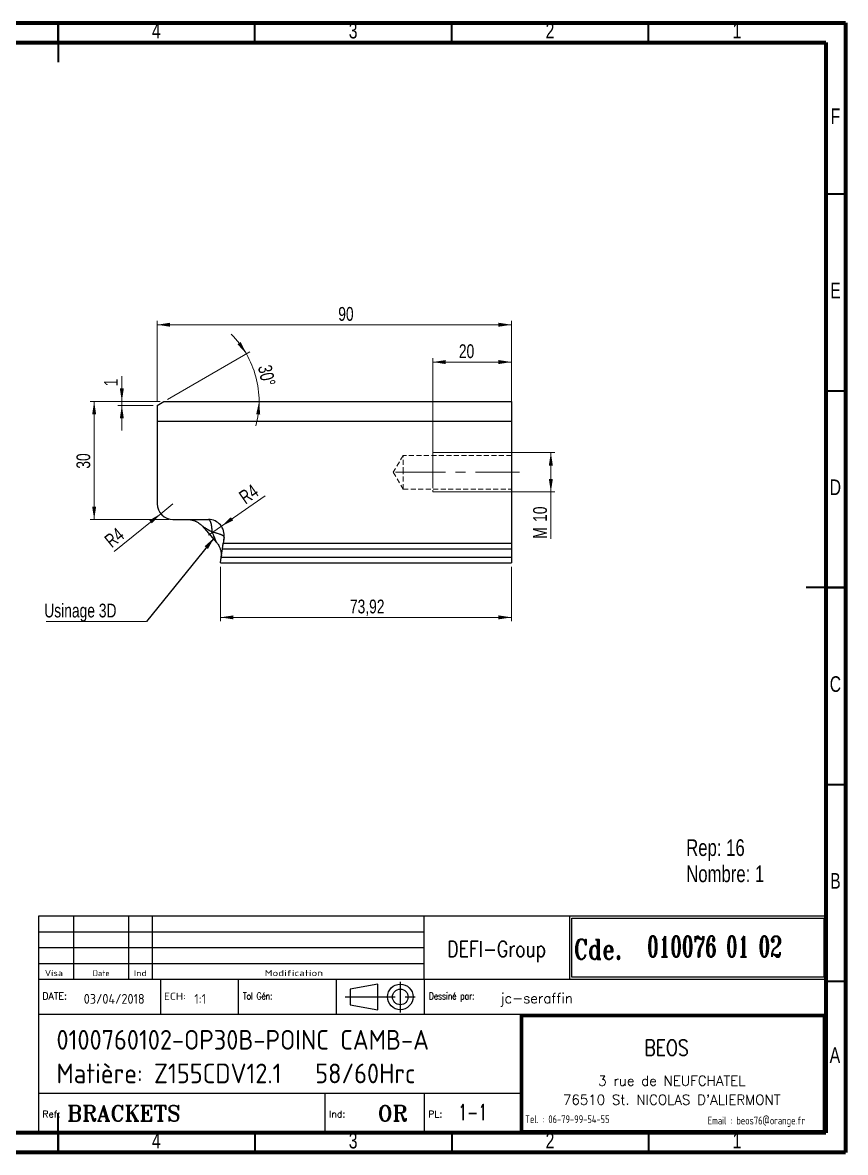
# Model space of a CAD drawing. Header units: millimetres. Extents: x 15 to 415, y 5 to 292.
# Drawn here: x 206 to 415, y 5 to 292 of the extents above; entities that cross this region are included whole.
import ezdxf

# ---------------------------------------------------------------- set-up
doc = ezdxf.new("R2010")
doc.units = ezdxf.units.MM
doc.linetypes.add('CENTERX2', pattern=[20.32, 12.7, -2.54, 2.54, -2.54])
doc.linetypes.add('HIDDEN', pattern=[1.905, 1.27, -0.635])
doc.layers.add('DIMENSIONS', color=176, linetype='Continuous')
doc.styles.add('SLDTEXTSTYLE0', font='TXT', dxfattribs={"width": 0.75})
doc.styles.add('SLDTEXTSTYLE1', font='ISOCP')
doc.styles.add('SLDTEXTSTYLE10', font='ISOCP', dxfattribs={"width": 1.147311})
doc.styles.add('SLDTEXTSTYLE11', font='ISOCP', dxfattribs={"width": 1.385904})
doc.styles.add('SLDTEXTSTYLE12', font='ISOCP', dxfattribs={"width": 1.246461})
doc.styles.add('SLDTEXTSTYLE13', font='ROMAND')
doc.styles.add('SLDTEXTSTYLE2', font='ROMANT', dxfattribs={"width": 0.8})
doc.styles.add('SLDTEXTSTYLE3', font='ISOCP', dxfattribs={"width": 0.8})
doc.styles.add('SLDTEXTSTYLE4', font='ROMANS', dxfattribs={"width": 0.8})
doc.styles.add('SLDTEXTSTYLE5', font='ROMANT')
doc.styles.add('SLDTEXTSTYLE6', font='ROMANS')
doc.styles.add('SLDTEXTSTYLE7', font='ROMANT', dxfattribs={"width": 0.65})
doc.styles.add('SLDTEXTSTYLE8', font='ISOCP', dxfattribs={"width": 1.446157})
doc.styles.add('SLDTEXTSTYLE9', font='ISOCP', dxfattribs={"width": 1.294402})
doc.dimstyles.new('SLDDIMSTYLE0', dxfattribs={"dimtxt": 3.5, "dimasz": 3.302, "dimexe": 0, "dimexo": 0.0625, "dimgap": 0.875, "dimtad": 1, "dimrnd": 1e-09, "dimzin": 12, "dimdsep": 46, "dimtxsty": 'SLDTEXTSTYLE0', "dimsah": 1, "dimcen": 0, "dimadec": 0, "dimazin": 3, "dimtfac": 1, "dimtofl": 0, "dimtmove": 0, "dimatfit": 3, "dimfxl": 1, "dimfrac": 2, "dimtolj": 1, "dimtzin": 12, "dimarcsym": 0})
doc.dimstyles.new('SLDDIMSTYLE1', dxfattribs={"dimtxt": 3.5, "dimasz": 3.302, "dimexe": 0, "dimexo": 0.0625, "dimgap": 0.875, "dimtad": 1, "dimrnd": 1e-09, "dimzin": 12, "dimdsep": 46, "dimtxsty": 'SLDTEXTSTYLE0', "dimsah": 1, "dimcen": 0.09, "dimadec": 0, "dimazin": 3, "dimtfac": 1, "dimtmove": 0, "dimatfit": 0, "dimfxl": 1, "dimfrac": 2, "dimtolj": 1, "dimtzin": 12, "dimarcsym": 0})
doc.dimstyles.new('SLDDIMSTYLE2', dxfattribs={"dimtxt": 3.5, "dimasz": 3.302, "dimexe": 0, "dimexo": 0.0625, "dimgap": 0.875, "dimtad": 1, "dimrnd": 1e-09, "dimzin": 12, "dimdsep": 46, "dimtxsty": 'SLDTEXTSTYLE0', "dimsah": 1, "dimcen": 0.09, "dimadec": 0, "dimazin": 3, "dimtfac": 1, "dimtofl": 0, "dimtmove": 0, "dimatfit": 3, "dimfxl": 1, "dimfrac": 2, "dimtolj": 1, "dimtzin": 12, "dimarcsym": 0})
doc.dimstyles.new('SLDDIMSTYLE4', dxfattribs={"dimtxt": 3.5, "dimasz": 3.302, "dimexe": 0, "dimexo": 0.0625, "dimgap": 0.875, "dimtad": 1, "dimdec": 4, "dimzin": 12, "dimdsep": 46, "dimtxsty": 'SLDTEXTSTYLE0', "dimsah": 1, "dimcen": 0.09, "dimazin": 3, "dimtfac": 1, "dimtofl": 0, "dimtmove": 0, "dimatfit": 3, "dimfxl": 1, "dimfrac": 2, "dimtolj": 1, "dimtzin": 12, "dimarcsym": 0})
doc.dimstyles.new('SLDDIMSTYLE5', dxfattribs={"dimtxt": 0.18, "dimasz": 3.302, "dimexe": 0, "dimexo": 0.0625, "dimgap": 0, "dimtad": 0, "dimtih": 1, "dimtoh": 1, "dimdec": 0, "dimrnd": 1e-09, "dimzin": 0, "dimdsep": 46, "dimtxsty": 'Standard', "dimsah": 1, "dimcen": 0.09, "dimadec": 0, "dimazin": 0, "dimtfac": 3.302, "dimtdec": 0, "dimtofl": 0, "dimtmove": 0, "dimatfit": 3, "dimfxl": 1, "dimfrac": 2, "dimtolj": 1, "dimtzin": 0, "dimarcsym": 0})

# ---------------------------------------------------------------- blocks, each defined once
blk = doc.blocks.new('SW_NOTE_0')
at = {"color": 0, "linetype": 'Continuous', "lineweight": 0, "char_height": 4.233, "attachment_point": 1, "style": 'SLDTEXTSTYLE0'}
for s, insert in [('Rep: 16', (0, 5.46)), ('Nombre: 1', (0, -1.19))]:
    blk.add_mtext(s, dxfattribs=dict(at, insert=insert))
blk = doc.blocks.new('_D_17')
at = {"color": 7, "linetype": 'Continuous', "lineweight": 18}
for p, q in [((311.18, 182.79), (341.18, 182.79)), ((340.18, 182.79), (340.18, 172.79)), ((311.18, 172.79), (341.18, 172.79)), ((340.18, 172.79), (340.18, 160.9))]:
    blk.add_line(p, q, dxfattribs=at)
for points in [[(340.18, 182.79), (339.67, 179.49), (340.69, 179.49)], [(340.18, 172.79), (340.69, 176.09), (339.67, 176.09)]]:
    blk.add_solid(points, dxfattribs=at)
at = {"color": 7, "linetype": 'Continuous', "lineweight": 18, "char_height": 3.5, "attachment_point": 1, "rotation": 90, "style": 'SLDTEXTSTYLE0'}
for s, insert in [('10', (335.67, 165.19)), ('M', (335.67, 160.9))]:
    blk.add_mtext(s, dxfattribs=dict(at, insert=insert))
blk = doc.blocks.new('_D_18')
at = {"color": 7, "linetype": 'Continuous', "lineweight": 18}
for p, q in [((310.18, 173.79), (310.18, 206.79)), ((330.18, 173.79), (330.18, 206.79)), ((330.18, 205.79), (310.18, 205.79))]:
    blk.add_line(p, q, dxfattribs=at)
for points in [[(310.18, 205.79), (313.48, 205.28), (313.48, 206.3)], [(330.18, 205.79), (326.88, 206.3), (326.88, 205.28)]]:
    blk.add_solid(points, dxfattribs=at)
at = {"color": 7, "linetype": 'Continuous', "lineweight": 18, "insert": (316.82, 210.3), "char_height": 3.5, "attachment_point": 1, "style": 'SLDTEXTSTYLE0'}
blk.add_mtext('20', dxfattribs=at)
blk = doc.blocks.new('_D_19')
at = {"color": 7, "linetype": 'Continuous', "lineweight": 18}
for p, q in [((231.21, 195.79), (231.21, 202.23)), ((240.91, 195.79), (230.21, 195.79)), ((231.21, 195.79), (231.21, 194.79)), ((239.18, 194.79), (230.21, 194.79)), ((231.21, 194.79), (231.21, 188.44))]:
    blk.add_line(p, q, dxfattribs=at)
for points in [[(231.21, 195.79), (231.71, 199.09), (230.7, 199.09)], [(231.21, 194.79), (230.7, 191.49), (231.71, 191.49)]]:
    blk.add_solid(points, dxfattribs=at)
at = {"color": 7, "linetype": 'Continuous', "lineweight": 18, "insert": (226.69, 199.64), "char_height": 3.5, "attachment_point": 1, "rotation": 90, "style": 'SLDTEXTSTYLE0'}
blk.add_mtext('1', dxfattribs=at)
blk = doc.blocks.new('_D_20')
at = {"color": 7, "linetype": 'Continuous', "lineweight": 18}
blk.add_line((242.78, 196.29), (263.7, 208.37), dxfattribs=at)
for start, end in [(30, 44.9497), (0, 30), (345.0503, 0)]:
    blk.add_arc((241.91, 195.79), 24.16, start, end, dxfattribs=at)
for points in [[(262.83, 207.87), (261.41, 210.89), (260.57, 210.32)], [(266.07, 195.79), (265.34, 192.53), (266.35, 192.46)]]:
    blk.add_solid(points, dxfattribs=at)
at = {"color": 7, "linetype": 'Continuous', "lineweight": 18, "insert": (269.17, 205.34), "char_height": 3.5, "attachment_point": 1, "rotation": 282.304, "style": 'SLDTEXTSTYLE0'}
blk.add_mtext('30°', dxfattribs=at)
blk = doc.blocks.new('_D_21')
at = {"color": 7, "linetype": 'Continuous', "lineweight": 18}
for p, q in [((240.91, 195.79), (223.18, 195.79)), ((224.18, 195.79), (224.18, 165.79)), ((243.18, 165.79), (223.18, 165.79))]:
    blk.add_line(p, q, dxfattribs=at)
for points in [[(224.18, 195.79), (223.67, 192.49), (224.69, 192.49)], [(224.18, 165.79), (224.69, 169.09), (223.67, 169.09)]]:
    blk.add_solid(points, dxfattribs=at)
at = {"color": 7, "linetype": 'Continuous', "lineweight": 18, "insert": (219.67, 178.7), "char_height": 3.5, "attachment_point": 1, "rotation": 90, "style": 'SLDTEXTSTYLE0'}
blk.add_mtext('30', dxfattribs=at)
blk = doc.blocks.new('_D_22')
at = {"color": 7, "linetype": 'Continuous', "lineweight": 18}
for q in [(267.6, 171.84), (253.22, 161.79)]:
    blk.add_line((256.5, 164.08), q, dxfattribs=at)
blk.add_solid([(256.5, 164.08), (259.5, 165.55), (258.91, 166.39)], dxfattribs=at)
at = {"color": 7, "linetype": 'Continuous', "lineweight": 18, "insert": (260.6, 172.4), "char_height": 3.5, "attachment_point": 1, "rotation": 34.948, "style": 'SLDTEXTSTYLE0'}
blk.add_mtext('R4', dxfattribs=at)
blk = doc.blocks.new('_D_23')
at = {"color": 7, "linetype": 'Continuous', "lineweight": 18}
for q in [(244.18, 169.79), (229.28, 157.67)]:
    blk.add_line((241.08, 167.26), q, dxfattribs=at)
blk.add_solid([(241.08, 167.26), (238.19, 165.57), (238.84, 164.79)], dxfattribs=at)
at = {"color": 7, "linetype": 'Continuous', "lineweight": 18, "insert": (226.45, 161.14), "char_height": 3.5, "attachment_point": 1, "rotation": 39.1258, "style": 'SLDTEXTSTYLE0'}
blk.add_mtext('R4', dxfattribs=at)
blk = doc.blocks.new('_D_24')
at = {"color": 7, "linetype": 'Continuous', "lineweight": 18}
for p, q in [((256.26, 153.79), (256.26, 139.93)), ((330.18, 153.79), (330.18, 139.93)), ((256.26, 140.93), (330.18, 140.93))]:
    blk.add_line(p, q, dxfattribs=at)
for points in [[(256.26, 140.93), (259.57, 140.42), (259.57, 141.43)], [(330.18, 140.93), (326.88, 141.43), (326.88, 140.42)]]:
    blk.add_solid(points, dxfattribs=at)
at = {"color": 7, "linetype": 'Continuous', "lineweight": 18, "insert": (289.14, 145.44), "char_height": 3.5, "attachment_point": 1, "style": 'SLDTEXTSTYLE0'}
blk.add_mtext('73,92', dxfattribs=at)
blk = doc.blocks.new('_D_25')
at = {"color": 7, "linetype": 'Continuous', "lineweight": 18}
for p, q in [((240.18, 195.79), (240.18, 216.27)), ((330.18, 196.79), (330.18, 216.27)), ((240.18, 215.27), (330.18, 215.27))]:
    blk.add_line(p, q, dxfattribs=at)
for points in [[(240.18, 215.27), (243.48, 214.76), (243.48, 215.78)], [(330.18, 215.27), (326.88, 215.78), (326.88, 214.76)]]:
    blk.add_solid(points, dxfattribs=at)
at = {"color": 7, "linetype": 'Continuous', "lineweight": 18, "insert": (286.18, 219.78), "char_height": 3.5, "attachment_point": 1, "style": 'SLDTEXTSTYLE0'}
blk.add_mtext('90', dxfattribs=at)
blk = doc.blocks.new('SW_NOTE_1')
at = {"color": 0, "linetype": 'Continuous', "lineweight": 0}
blk.add_line((-25.44, 0), (0, 0), dxfattribs=at)
at = {"color": 0, "linetype": 'Continuous', "lineweight": 0, "insert": (-25.93, 4.52), "char_height": 3.5, "attachment_point": 1, "style": 'SLDTEXTSTYLE0'}
blk.add_mtext('Usinage 3D', dxfattribs=at)

msp = doc.modelspace()

# ---------------------------------------------------------------- linework, layer by layer
at = {"color": 7, "linetype": 'Continuous', "lineweight": 70}
for p, q in [((15, 292), (415, 292)), ((415, 292), (415, 5)), ((20, 287), (410, 287)), ((410, 287), (410, 10)), ((410, 10), (20, 10)), ((415, 5), (15, 5))]:
    msp.add_line(p, q, dxfattribs=at)
at = {"color": 7, "linetype": 'Continuous', "lineweight": 35}
for p, q in [((215, 292), (215, 282)), ((215, 287), (215, 292)), ((265, 287), (265, 292)), ((315, 287), (315, 292)), ((365, 287), (365, 292)), ((410, 248.5), (415, 248.5)), ((410, 198.5), (415, 198.5)), ((415, 148.5), (405, 148.5)), ((410, 148.5), (415, 148.5)), ((410, 98.5), (415, 98.5)), ((410, 48.5), (415, 48.5)), ((215, 5), (215, 15)), ((215, 10), (215, 5)), ((265, 10), (265, 5)), ((315, 10), (315, 5)), ((365, 10), (365, 5))]:
    msp.add_line(p, q, dxfattribs=at)
at = {"color": 7, "linetype": 'Continuous', "lineweight": 25}
for p, q in [((240.17949, 194.78809), (241.91154, 195.78809)), ((241.91154, 195.78809), (330.17949, 195.78809)), ((330.17949, 195.78809), (330.17949, 190.78809)), ((240.17949, 194.78809), (240.17949, 190.78809)), ((240.17949, 190.78809), (240.17949, 169.78809)), ((240.17949, 190.78809), (330.17949, 190.78809)), ((330.17949, 190.78809), (330.17949, 159.78809)), ((244.17949, 165.78809), (253.21933, 165.78809)), ((251.6951, 164.0653), (255.25924, 159.95847)), ((257.17949, 161.22494), (256.97516, 159.78809)), ((256.47239, 156.25256), (256.76691, 158.32363)), ((256.76691, 158.32363), (256.97516, 159.78809)), ((256.76691, 158.32363), (330.17949, 158.32363)), ((256.97516, 159.78809), (330.17949, 159.78809)), ((330.17949, 159.78809), (330.17949, 158.32363)), ((330.17949, 158.32363), (330.17949, 156.25256)), ((256.26414, 154.78809), (256.47239, 156.25256)), ((256.47239, 156.25256), (330.17949, 156.25256)), ((330.17949, 156.25256), (330.17949, 154.78809)), ((256.26414, 154.78809), (330.17949, 154.78809))]:
    msp.add_line(p, q, dxfattribs=at)
at = {"color": 7, "linetype": 'HIDDEN', "lineweight": 18}
for p, q in [((240.17949, 190.78809), (330.17949, 190.78809)), ((302.67949, 182.03809), (300.12583, 177.78809)), ((302.67949, 177.78809), (302.67949, 182.03809)), ((330.17949, 182.03809), (302.67949, 182.03809)), ((310.17949, 182.78809), (310.17949, 172.78809)), ((310.17949, 182.78809), (310.17949, 172.78809)), ((300.12583, 177.78809), (302.67949, 173.53809)), ((302.67949, 173.53809), (302.67949, 177.78809)), ((302.67949, 173.53809), (330.17949, 173.53809)), ((256.76691, 158.32363), (330.17949, 158.32363)), ((256.77211, 158.36021), (256.77683, 158.39342)), ((256.47239, 156.25256), (330.17949, 156.25256))]:
    msp.add_line(p, q, dxfattribs=at)
at = {"color": 7, "linetype": 'Continuous', "lineweight": 18}
for p, q in [((330.17949, 182.78809), (310.17949, 182.78809)), ((330.17949, 182.78809), (310.17949, 182.78809)), ((330.17949, 172.78809), (310.17949, 172.78809)), ((330.17949, 172.78809), (310.17949, 172.78809))]:
    msp.add_line(p, q, dxfattribs=at)
at = {"color": 7, "linetype": 'CENTERX2', "lineweight": 18}
msp.add_line((300.67949, 177.78809), (332.17949, 177.78809), dxfattribs=at)
at = {"color": 7, "linetype": 'Continuous', "lineweight": 25}
for centre, start, end in [((244.17949, 169.78809), 180, 270), ((253.21933, 161.78809), 351.9065332, 90)]:
    msp.add_arc(centre, 4, start, end, dxfattribs=at)
for points, knots in [([(248.48206, 165.78261), (248.48103, 165.78251), (248.46492, 165.7809), (248.5148, 165.76927), (248.62976, 165.74627), (248.79752, 165.71427), (248.98682, 165.67447), (249.18859, 165.62561), (249.39279, 165.56731), (249.60538, 165.49704), (249.84687, 165.4044), (250.12316, 165.27959), (250.43967, 165.1121), (250.81575, 164.87293), (251.25945, 164.52993), (251.54109, 164.22956), (251.69509, 164.06531)], [0, 0, 0, 0, 0.008115943, 0.12771107, 0.224426121, 0.300684244, 0.359674489, 0.405704286, 0.444847845, 0.484463417, 0.540184182, 0.599222135, 0.665753573, 0.754132411, 0.865552631, 1, 1, 1, 1]), ([(255.25927, 159.95843), (255.40051, 159.78244), (255.65553, 159.46471), (255.92598, 158.99018), (256.10137, 158.60855), (256.22986, 158.26443), (256.34489, 157.87814), (256.44635, 157.36823), (256.50472, 156.71579), (256.45849, 156.23814), (256.43324, 155.97727)], [0, 0, 0, 0, 0.158015984, 0.285287165, 0.381792215, 0.452371757, 0.542739083, 0.664148154, 0.816577128, 1, 1, 1, 1])]:
    msp.add_open_spline(points, degree=3, knots=knots, dxfattribs=at)
at = {"color": 7, "linetype": 'HIDDEN', "lineweight": 18}
for points, knots in [([(253.48899, 165.72356), (253.04375, 165.73584), (252.1396, 165.76077), (251.06744, 165.77503), (250.25342, 165.78251), (249.66998, 165.78593), (249.14971, 165.78773), (248.86585, 165.78792), (248.73366, 165.78801)], [0, 0, 0, 0, 0.241347457, 0.490107087, 0.618157334, 0.749029163, 0.883124502, 1, 1, 1, 1]), ([(253.48899, 165.72356), (253.24025, 165.73479), (252.73822, 165.75745), (251.98771, 165.77592), (251.23683, 165.78657), (250.75752, 165.78758), (250.51498, 165.78809)], [0, 0, 0, 0, 0.2425446367, 0.4895147004, 0.741680126, 1, 1, 1, 1]), ([(254.15321, 162.59856), (253.98136, 162.70104), (253.6565, 162.89474), (253.20525, 163.16372), (252.81698, 163.39563), (252.46701, 163.60479), (252.16307, 163.78599), (251.90895, 163.93774), (251.76401, 164.02413), (251.70331, 164.06038), (251.6978, 164.06369), (251.6951, 164.0653)], [0, 0, 0, 0, 0.175831575, 0.3323752773, 0.469883191, 0.5887286118, 0.7166216484, 0.8218664148, 0.9175383914, 0.9597345999, 1, 1, 1, 1]), ([(253.22974, 165.78809), (253.22961, 165.78809), (253.22945, 165.78809), (253.22924, 165.78809), (253.22834, 165.78809), (253.22661, 165.78809), (253.22415, 165.78809)], [0.00010365015038, 0.00010365015038, 0.00010365015038, 0.00010365015038, 0.00010677391635, 0.00010677391635, 0.00010677391635, 0.00012075292766, 0.00012075292766, 0.00012075292766, 0.00012075292766]), ([(253.41943, 165.72457), (253.42415, 165.72222), (253.46168, 165.70353), (253.52667, 165.63792), (253.61227, 165.52909), (253.69089, 165.39013), (253.76387, 165.22624), (253.833, 165.03156), (253.89375, 164.81996), (253.94714, 164.59433), (253.99435, 164.35601), (254.03849, 164.08596), (254.06852, 163.85689), (254.08766, 163.68382), (254.09851, 163.57649), (254.10905, 163.46084), (254.11911, 163.33671), (254.13105, 163.16705), (254.14172, 162.97507), (254.14898, 162.78628), (254.152, 162.67289), (254.15296, 162.61983), (254.15319, 162.60465), (254.15321, 162.60009), (254.15321, 162.59857)], [0, 0, 0, 0, 0.010920061, 0.086654611, 0.163231765, 0.234852932, 0.308323401, 0.383503609, 0.460245558, 0.52437263, 0.592264494, 0.663734258, 0.738583119, 0.762189285, 0.787277316, 0.813824068, 0.841805027, 0.871194336, 0.926492723, 0.966178931, 0.990608222, 0.997175315, 0.999054836, 1, 1, 1, 1]), ([(254.15321, 162.59856), (254.25422, 162.35718), (254.44123, 161.91027), (254.69321, 161.3086), (254.87842, 160.86767), (255.00679, 160.56097), (255.09268, 160.35587), (255.17308, 160.16404), (255.22819, 160.03238), (255.25555, 159.96724), (255.25804, 159.96134), (255.25925, 159.95846)], [0, 0, 0, 0, 0.230083729, 0.425988893, 0.588446603, 0.676439208, 0.754031698, 0.821970518, 0.917630238, 0.959800995, 1, 1, 1, 1]), ([(257.14403, 161.4321), (257.14353, 161.43507), (257.13142, 161.50749), (256.99257, 161.643), (256.72966, 161.83567), (256.35667, 162.01729), (255.90283, 162.18798), (255.43566, 162.32778), (254.98659, 162.43886), (254.58237, 162.52519), (254.29575, 162.57421), (254.15324, 162.59858)], [0, 0, 0, 0, 0.006434328, 0.156885459, 0.302611515, 0.447275772, 0.58691504, 0.726994733, 0.81837234, 0.909692879, 1, 1, 1, 1]), ([(256.76972, 158.34339), (256.80538, 158.59769), (256.87578, 159.09964), (256.97847, 159.89631), (257.07365, 160.69605), (257.1271, 161.23444), (257.15356, 161.50101)], [0, 0, 0, 0, 0.259102696, 0.511439856, 0.758103421, 1, 1, 1, 1]), ([(256.90669, 159.30659), (256.95713, 159.67297), (257.05662, 160.39548), (257.12155, 161.136), (257.15356, 161.501)], [0, 0, 0, 0, 0.507087111, 1, 1, 1, 1]), ([(257.18021, 161.23005), (257.18058, 161.23266), (257.1809, 161.23496), (257.18111, 161.23649), (257.18121, 161.23719), (257.18129, 161.23774), (257.18133, 161.23808)], [0, 0, 0, 0, 0.00001269413428, 0.00001269413428, 0.00001269413428, 0.00001843815996, 0.00001843815996, 0.00001843815996, 0.00001843815996]), ([(256.43341, 155.97841), (256.43335, 155.97802), (256.43083, 155.96033), (256.44076, 156.03011), (256.45259, 156.11332), (256.46612, 156.20844), (256.46719, 156.21597)], [0, 0, 0, 0, 0.010755322, 0.482846658, 0.959070761, 1, 1, 1, 1])]:
    msp.add_open_spline(points, degree=3, knots=knots, dxfattribs=at)
at = {"color": 8, "linetype": 'Continuous', "lineweight": 25}
for points, knots in [([(251.6951, 164.0653), (251.6951, 164.06531), (251.6906, 164.068), (251.70678, 164.05831), (251.76186, 164.02542), (251.88742, 163.95057), (252.06531, 163.84437), (252.25636, 163.73037), (252.54179, 163.56016), (252.95226, 163.31471), (253.51241, 162.98057), (253.92849, 162.73253), (254.15321, 162.59857)], [0, 0, 0, 0, 0.00002933, 0.04032051, 0.082520503, 0.178220136, 0.246073489, 0.323607911, 0.411566197, 0.574043176, 0.769944182, 1, 1, 1, 1]), ([(254.15321, 162.59857), (254.15275, 162.61995), (254.15091, 162.70533), (254.14492, 162.89288), (254.13241, 163.14303), (254.11449, 163.39559), (254.09568, 163.6049), (254.07134, 163.83392), (254.03848, 164.08604), (253.9945, 164.35617), (253.94737, 164.59445), (253.87318, 164.90847), (253.76049, 165.2545), (253.60205, 165.56834), (253.48017, 165.6728), (253.42139, 165.72319)], [0, 0, 0, 0, 0.013262395, 0.052949142, 0.117820884, 0.174277576, 0.221257104, 0.262019176, 0.337096151, 0.40876672, 0.476828503, 0.5410914, 0.699880277, 0.855243735, 1, 1, 1, 1]), ([(255.25925, 159.95846), (255.25926, 159.95845), (255.26129, 159.95362), (255.25397, 159.97103), (255.22913, 160.03027), (255.16249, 160.18951), (255.04853, 160.46129), (254.89479, 160.82867), (254.69317, 161.30868), (254.44116, 161.91042), (254.25419, 162.35724), (254.15321, 162.59857)], [0, 0, 0, 0, 0.000056265, 0.040356142, 0.082567055, 0.178295401, 0.283558416, 0.411461806, 0.573971543, 0.769907377, 1, 1, 1, 1]), ([(254.15323, 162.59859), (254.37096, 162.56046), (254.8001, 162.48531), (255.38303, 162.34294), (255.90477, 162.18753), (256.35777, 162.01675), (256.73025, 161.83532), (256.99297, 161.64274), (257.13179, 161.50675), (257.14382, 161.43377), (257.14441, 161.43022)], [0, 0, 0, 0, 0.13861609, 0.273207003, 0.412982077, 0.552290445, 0.696694323, 0.842141017, 0.992314191, 1, 1, 1, 1])]:
    msp.add_open_spline(points, degree=3, knots=knots, dxfattribs=at)
at = {"color": 7, "linetype": 'Continuous', "lineweight": 25}
msp.add_open_spline([(257.17949, 161.22494), (257.17971, 161.22652), (257.17994, 161.22811), (257.18016, 161.22969)], degree=3, dxfattribs=at)
at = {"layer": 'DIMENSIONS', "color": 3}
for p, q in [((308, 65), (210, 65)), ((219, 49), (219, 65)), ((233, 49), (233, 65)), ((239, 49), (239, 65)), ((210, 61), (308, 61)), ((308, 57), (210, 57)), ((210, 53), (308, 53))]:
    msp.add_line(p, q, dxfattribs=at)
at = {"layer": 'DIMENSIONS', "color": 6}
for p, q in [((210, 65), (210, 10)), ((410, 10), (410, 65)), ((410, 40), (332.38409, 40)), ((332.38409, 40), (332.38409, 10)), ((409.8, 39.8), (332.58409, 39.8)), ((332.58409, 39.8), (332.58409, 10.2)), ((409.6, 39.6), (332.78409, 39.6)), ((332.78409, 39.6), (332.78409, 10.4)), ((409.4, 39.4), (332.98409, 39.4)), ((332.98409, 39.4), (332.98409, 10.6)), ((409.4, 10.6), (409.4, 39.4)), ((409.6, 10.4), (409.6, 39.6)), ((409.8, 10.2), (409.8, 39.8)), ((210, 10), (410, 10)), ((332.58409, 10.2), (409.8, 10.2)), ((332.78409, 10.4), (409.6, 10.4)), ((332.98409, 10.6), (409.4, 10.6))]:
    msp.add_line(p, q, dxfattribs=at)
at = {"layer": 'DIMENSIONS', "color": 1}
for p, q in [((410, 65), (308, 65)), ((308, 49), (308, 65)), ((345, 49), (345, 65)), ((345.5, 49.5), (345.5, 64.5)), ((345.5, 64.5), (409.5, 64.5)), ((409.5, 64.5), (409.5, 49.5)), ((210, 49), (410, 49)), ((241, 49), (241, 40)), ((260.73069, 49), (260.73069, 40)), ((285.62034, 49), (285.62034, 40)), ((308, 49), (308, 40)), ((409.5, 49.5), (345.5, 49.5)), ((332.38409, 40), (210, 40)), ((332.38409, 20), (210, 20)), ((282.79154, 20), (282.79154, 10)), ((308, 20), (308, 10))]:
    msp.add_line(p, q, dxfattribs=at)
at = {"layer": 'DIMENSIONS'}
for p, q in [((345.5, 49.5), (345.5, 64.5)), ((345.5, 64.5), (409.5, 64.5)), ((409.5, 64.5), (409.5, 49.5)), ((409.5, 49.5), (345.5, 49.5))]:
    msp.add_line(p, q, dxfattribs=at)
at = {"layer": 'DIMENSIONS', "color": 7}
for p, q in [((296.24368, 47.75), (289.24368, 46.5)), ((289.24368, 46.5), (289.24368, 42.5)), ((296.24368, 41.25), (296.24368, 47.75)), ((289.24368, 42.5), (296.24368, 41.25))]:
    msp.add_line(p, q, dxfattribs=at)
at = {"layer": 'DIMENSIONS', "color": 3, "linetype": 'CENTERX2'}
for p, q in [((301.93393, 48.34798), (301.93393, 40.51332)), ((287.94646, 44.5), (306.20111, 44.5))]:
    msp.add_line(p, q, dxfattribs=at)
at = {"layer": 'DIMENSIONS', "color": 7}
for radius in [3.25, 2]:
    msp.add_circle((301.93393, 44.5), radius, dxfattribs=at)

# ---------------------------------------------------------------- block references
at = {"color": 7, "linetype": 'Continuous', "lineweight": 0}
for name, p in [('SW_NOTE_1', (237.43336, 139.89158)), ('SW_NOTE_0', (374.56216, 79.08278))]:
    msp.add_blockref(name, p, dxfattribs=at)

# ---------------------------------------------------------------- texts
at = {"color": 7, "linetype": 'Continuous', "lineweight": 0, "char_height": 3.96875, "attachment_point": 2, "style": 'SLDTEXTSTYLE0'}
for s, insert in [('4', (239.96004, 291.97306)), ('3', (289.96004, 291.97306)), ('2', (339.96004, 291.97306)), ('1', (387.46004, 291.97306)), ('F', (412.45774, 270.22306)), ('E', (412.50781, 225.97306)), ('D', (412.45269, 175.97306)), ('C', (412.45866, 125.97306)), ('B', (412.4706, 75.97306)), ('A', (412.33969, 31.72306)), ('4', (239.96004, 9.97306)), ('3', (289.96004, 9.97306)), ('2', (339.96004, 9.97306)), ('1', (387.46004, 9.97306))]:
    msp.add_mtext(s, dxfattribs=dict(at, insert=insert))
at = {"layer": 'DIMENSIONS'}
for s, insert, char_height, attachment_point, style in [('DEFI-Group', (326.4195, 58.70072), 4, 2, 'SLDTEXTSTYLE2'), ('Cde.', (346, 59.12589), 5, 1, 'SLDTEXTSTYLE2'), ('010076 01 02', (364.6307, 59.93983), 5.2916667, 1, 'SLDTEXTSTYLE7'), ('Visa', (211.6551, 51.34751), 1.567052, 1, 'SLDTEXTSTYLE12'), ('Date', (223.82407, 51.28334), 1.492431, 1, 'SLDTEXTSTYLE10'), ('Ind', (234.25446, 51.28334), 1.492431, 1, 'SLDTEXTSTYLE11'), ('Modification', (267.48919, 51.34751), 1.5670523, 1, 'SLDTEXTSTYLE8'), ('DATE:', (211.03411, 45.59841), 1.727675, 1, 'SLDTEXTSTYLE6'), ('03/04/2018', (221.53289, 45.25347), 2.5, 1, 'SLDTEXTSTYLE1'), ('ECH:', (241.91066, 45.55991), 1.814059, 1, 'SLDTEXTSTYLE9'), ('1:1', (249.61977, 45.24035), 2.5, 1, 'SLDTEXTSTYLE1'), ('Tol Gén:', (261.95157, 45.59841), 1.727675, 1, 'SLDTEXTSTYLE4'), ('Dessiné par:', (309.22087, 45.59841), 1.7276752, 1, 'SLDTEXTSTYLE4'), ('jc-seraffin', (327.35515, 45.41997), 2.5, 1, 'SLDTEXTSTYLE5'), ('0100760102-OP30B-POINC CAMB-A', (214.60273, 36.10658), 5, 1, 'SLDTEXTSTYLE1'), ('BEOS', (369.57079, 33.59488), 4, 2, 'SLDTEXTSTYLE2'), ('Matière: Z155CDV12.1   58/60Hrc', (214.60273, 27.56351), 5, 1, 'SLDTEXTSTYLE1'), ('3 rue de NEUFCHATEL', (370.90924, 24.44835), 2.5, 2, 'SLDTEXTSTYLE13'), ("76510 St. NICOLAS D'ALIERMONT", (370.90254, 19.62324), 2.5, 2, 'SLDTEXTSTYLE13'), ('Ref:', (211.03411, 15.59841), 1.727675, 1, 'SLDTEXTSTYLE6'), ('BRACKETS', (217.33673, 16.95138), 4, 1, 'SLDTEXTSTYLE5'), ('Ind:', (283.82565, 15.59841), 1.727675, 1, 'SLDTEXTSTYLE6'), ('OR', (296.19394, 16.95138), 4, 1, 'SLDTEXTSTYLE5'), ('PL:', (309.03411, 15.59841), 1.727675, 1, 'SLDTEXTSTYLE6'), ('1-1', (316.65089, 17.17305), 4, 1, 'SLDTEXTSTYLE7'), ('Tel. : 06-79-99-54-55', (344.36027, 14.42858), 2, 2, 'SLDTEXTSTYLE3'), ('Email : beos76@orange.fr', (392.37248, 14.0972), 2, 2, 'SLDTEXTSTYLE3')]:
    msp.add_mtext(s, dxfattribs=dict(at, insert=insert, char_height=char_height, attachment_point=attachment_point, style=style))

# ---------------------------------------------------------------- dimensions: what is measured, and where the dimension line sits
at = {"color": 7, "linetype": 'Continuous', "lineweight": 18}
for base, p1, p2, dimstyle, picture, middle in [((330.17949, 215.26919), (240.17949, 194.78809), (330.17949, 195.78809), 'SLDDIMSTYLE2', '_D_25', (288.76704, 215.26919)), ((310.17949, 205.78809), (330.17949, 172.78809), (310.17949, 172.78809), 'SLDDIMSTYLE1', '_D_18', (319.4066, 205.78809)), ((330.17949, 140.92595), (256.26414, 154.78809), (330.17949, 154.78809), 'SLDDIMSTYLE2', '_D_24', (294.95628, 140.92595))]:
    dim = msp.add_linear_dim(base=base, p1=p1, p2=p2, dimstyle=dimstyle, dxfattribs=at)
    dim.commit()
    dim.dimension.update_dxf_attribs({"geometry": picture, "text_midpoint": middle, "dimtype": 160})
dim = msp.add_angular_dim_2l(base=(265.24647, 202.04067), line1=((240.17949, 194.78809), (241.91154, 195.78809)), line2=((330.17949, 195.78809), (241.91154, 195.78809)), dimstyle='SLDDIMSTYLE4', dxfattribs=at)
dim.commit()
dim.dimension.update_dxf_attribs({"geometry": '_D_20', "text_midpoint": (265.51475, 200.93614), "dimtype": 162})
for base, p2, dimstyle, picture, middle in [((231.20509, 194.78809), (240.17949, 194.78809), 'SLDDIMSTYLE1', '_D_19', (231.20509, 200.93614)), ((224.17949, 165.78809), (244.17949, 165.78809), 'SLDDIMSTYLE2', '_D_21', (224.17949, 181.28383))]:
    dim = msp.add_linear_dim(base=base, p1=(241.91154, 195.78809), p2=p2, angle=90, dimstyle=dimstyle, dxfattribs=at)
    dim.commit()
    dim.dimension.update_dxf_attribs({"geometry": picture, "text_midpoint": middle, "dimtype": 160})
dim = msp.add_linear_dim(base=(340.17949, 172.78809), p1=(310.17949, 182.78809), p2=(310.17949, 172.78809), angle=90, text='M10<>', dimstyle='SLDDIMSTYLE2', dxfattribs=at)
dim.commit()
dim.dimension.update_dxf_attribs({"geometry": '_D_17', "text_midpoint": (340.17949, 165.63008), "dimtype": 160})
for center, mpoint, picture, middle in [((253.21933, 161.78809), (256.49802, 164.07942), '_D_22', (265.58793, 170.43196)), ((244.17949, 169.78809), (241.07644, 167.26399), '_D_23', (231.20492, 159.23425))]:
    dim = msp.add_radius_dim(center=center, mpoint=mpoint, dimstyle='SLDDIMSTYLE0', dxfattribs=at)
    dim.commit()
    dim.dimension.update_dxf_attribs({"geometry": picture, "text_midpoint": middle, "dimtype": 164})

# ---------------------------------------------------------------- leaders
at = {"color": 7, "linetype": 'Continuous', "lineweight": 0}
msp.add_leader([(254.73243, 161.21536), (237.43336, 139.89158)], dimstyle='SLDDIMSTYLE5', dxfattribs=at)

doc.saveas('drawing.dxf')
